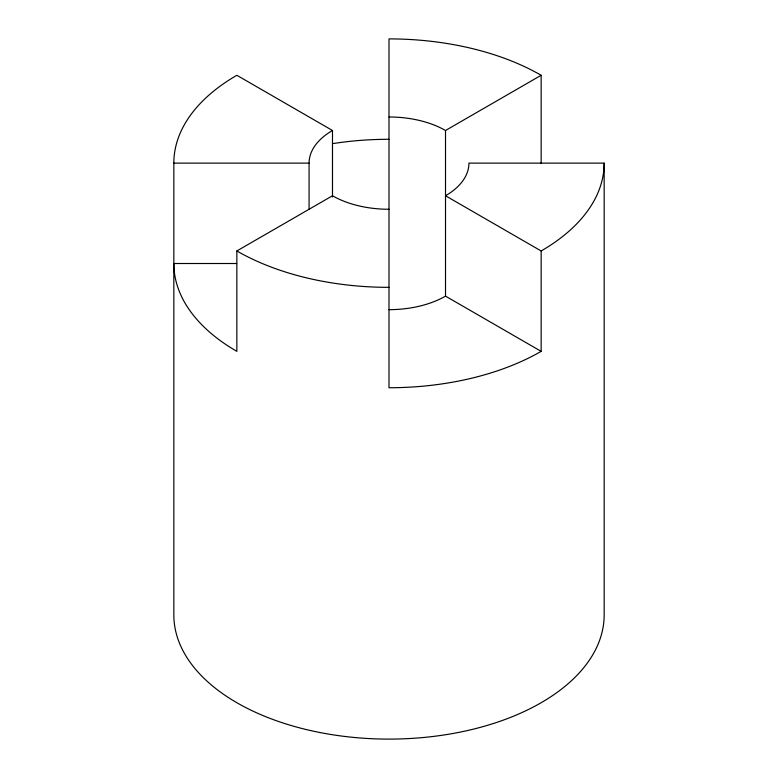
<?xml version="1.0" encoding="UTF-8"?>
<svg xmlns="http://www.w3.org/2000/svg" width="778" height="778" viewBox="0 0 778 778"><rect width="100%" height="100%" fill="white"/><g stroke="black" fill="none" stroke-linecap="round" stroke-linejoin="round"><path stroke-width="1.17" d="M236.629 263.509L173.834 263.509A215.166 124.227 0 0 0 236.852 351.355L236.852 250.963L332.488 195.755A79.92 46.145 0 0 0 389 209.263M389 116.982A79.92 46.145 0 0 1 445.512 130.5L541.148 75.281L541.148 163.575M173.834 163.127L309.08 163.127A79.92 46.145 0 0 1 332.488 130.5L236.852 75.281A215.166 124.227 0 0 0 173.834 163.127L173.834 614.873A215.166 124.227 0 0 0 389 739.1A215.166 124.227 0 0 0 604.166 614.873L604.166 163.127L468.92 163.127A79.92 46.145 0 0 1 445.512 195.755L541.148 250.963L541.148 351.355A215.166 124.227 0 0 1 389 387.736L389 38.9A215.166 124.227 0 0 1 541.148 75.281M389 309.654A79.92 46.145 0 0 0 445.512 296.136L541.148 351.355M445.512 130.5L445.512 296.136M332.488 130.5L332.488 197.019M309.08 163.127L309.08 209.088M333.315 143.522A215.166 124.227 0 0 1 389 139.291M604.166 163.127A215.166 124.227 0 0 1 541.148 250.963M389 287.345A215.166 124.227 0 0 1 236.852 250.963"/></g></svg>
